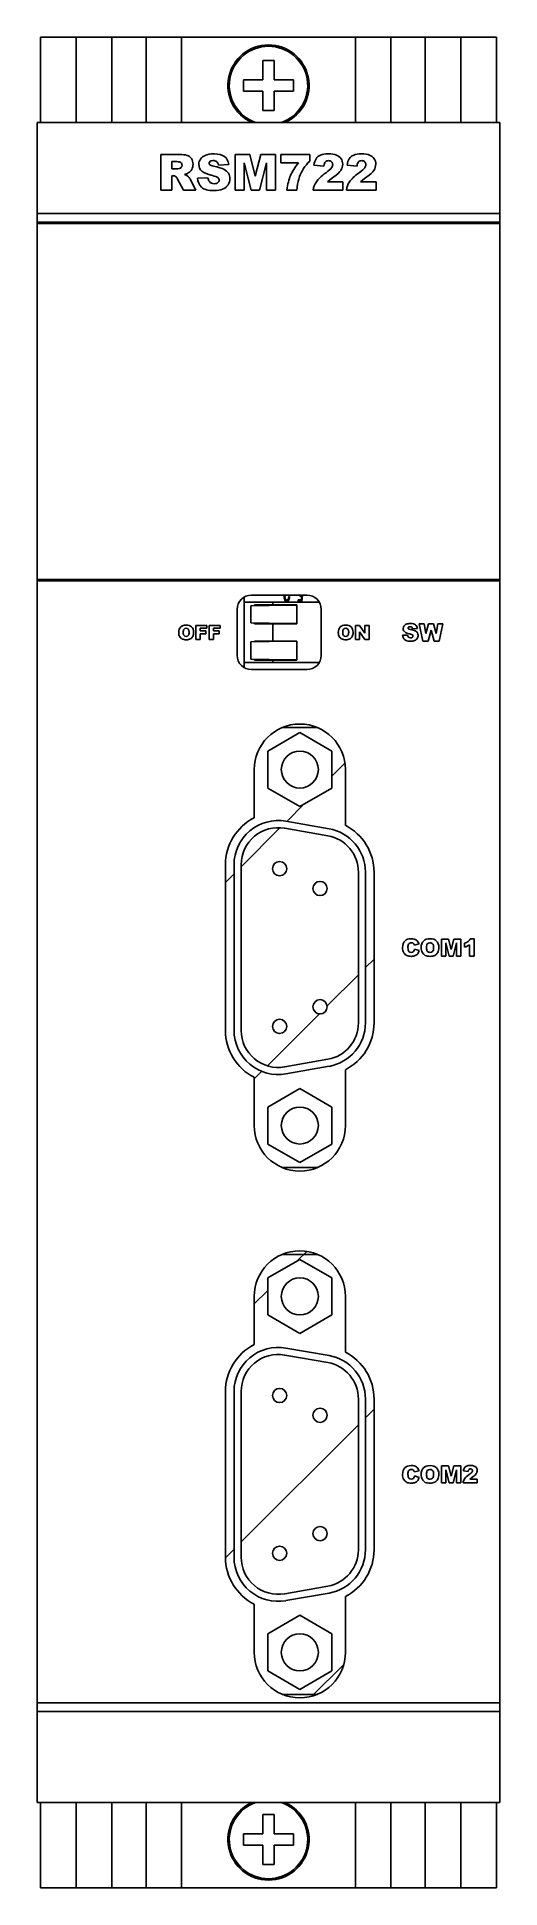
# Model space of a CAD drawing. Header units: inches. Extents: x 0 to 32, y 0 to 130.
import ezdxf

# ---------------------------------------------------------------- set-up
doc = ezdxf.new("R2010")
doc.units = ezdxf.units.IN
doc.header["$LTSCALE"] = 1.21
doc.header["$MEASUREMENT"] = 0
for name, color, linetype in [('09681637813_DXF_CONTINUOUS_LINE', 7, 'CONTINUOUS'), ('_O_X1_2__DXF_CONTINUOUS_LINE', 7, 'CONTINUOUS'), ('DPMJ701_4_00DXF_CONTINUOUS_LINE', 7, 'CONTINUOUS'), ('MPUJ710_4_01DXF_CONTINUOUS_LINE', 7, 'CONTINUOUS'), ('RSMJ702_4_00DXF_CONTINUOUS_LINE', 7, 'CONTINUOUS'), ('RSMJ722_4_00DXF_CONTINUOUS_LINE', 7, 'CONTINUOUS'), ('TE_1734099_5DXF_CONTINUOUS_LINE', 7, 'CONTINUOUS')]:
    doc.layers.add(name, color=color, linetype=linetype)

msp = doc.modelspace()

# ---------------------------------------------------------------- linework, layer by layer
at = {"layer": '09681637813_DXF_CONTINUOUS_LINE', "color": 7, "linetype": 'Continuous'}
for p, q in [((18.2, 81.15), (15.95, 79.85)), ((16.97, 81.5), (19.43, 81.5)), ((20.45, 79.85), (18.2, 81.15)), ((15.95, 79.85), (15.95, 77.25)), ((20.45, 79.85), (20.45, 77.25)), ((15.95, 77.25), (18.2, 75.95)), ((18.2, 75.95), (20.45, 77.25)), ((17.14, 74.43), (20.17, 73.9)), ((20.25, 74.39), (17.22, 74.92)), ((13.59, 71.87), (13.59, 60.23)), ((14.08, 71.87), (14.08, 60.23)), ((22.32, 60.76), (22.32, 71.34)), ((22.81, 71.34), (22.81, 60.76)), ((20.17, 58.2), (17.14, 57.67)), ((17.22, 57.18), (20.25, 57.71)), ((18.2, 56.15), (15.95, 54.85)), ((20.45, 54.85), (18.2, 56.15)), ((15.95, 54.85), (15.95, 52.25)), ((20.45, 52.25), (20.45, 54.85)), ((15.95, 52.25), (18.2, 50.95)), ((18.2, 50.95), (20.45, 52.25)), ((16.97, 50.6), (19.43, 50.6)), ((16.97, 44.5), (19.43, 44.5)), ((18.2, 44.15), (15.95, 42.85)), ((20.45, 42.85), (18.2, 44.15)), ((15.95, 42.85), (15.95, 40.25)), ((20.45, 42.85), (20.45, 40.25)), ((15.95, 40.25), (18.2, 38.95)), ((18.2, 38.95), (20.45, 40.25)), ((20.25, 37.39), (17.22, 37.92)), ((17.14, 37.43), (20.17, 36.9)), ((13.59, 34.87), (13.59, 23.23)), ((14.08, 34.87), (14.08, 23.23)), ((22.32, 23.76), (22.32, 34.34)), ((22.81, 34.34), (22.81, 23.76)), ((20.17, 21.2), (17.14, 20.67)), ((17.22, 20.18), (20.25, 20.71)), ((18.2, 19.15), (15.95, 17.85)), ((20.45, 17.85), (18.2, 19.15)), ((15.95, 17.85), (15.95, 15.25)), ((20.45, 15.25), (20.45, 17.85)), ((15.95, 15.25), (18.2, 13.95)), ((18.2, 13.95), (20.45, 15.25)), ((16.97, 13.6), (19.43, 13.6))]:
    msp.add_line(p, q, dxfattribs=at)
for centre, radius in [((18.2, 78.55), 1.3), ((16.78, 71.59), 0.5), ((19.62, 70.2), 0.5), ((19.62, 61.89), 0.5), ((16.78, 60.51), 0.5), ((18.2, 53.55), 1.3), ((18.2, 41.55), 1.3), ((16.78, 34.59), 0.5), ((19.62, 33.2), 0.5), ((19.62, 24.89), 0.5), ((16.78, 23.51), 0.5), ((18.2, 16.55), 1.3)]:
    msp.add_circle(centre, radius, dxfattribs=at)
for centre, radius, start, end in [((16.68, 71.87), 3.1, 80, 180), ((16.68, 71.87), 2.6, 80, 180), ((19.71, 71.34), 3.1, 0, 80), ((19.71, 71.34), 2.6, 0, 80), ((16.68, 60.23), 3.1, 180, 280), ((16.68, 60.23), 2.6, 180, 280), ((19.71, 60.76), 2.6, 280, 360), ((19.71, 60.76), 3.1, 280, 360), ((16.68, 34.87), 3.1, 80, 180), ((16.68, 34.87), 2.6, 80, 180), ((19.71, 34.34), 2.6, 0, 80), ((19.71, 34.34), 3.1, 0, 80), ((19.71, 23.76), 2.6, 280, 360), ((19.71, 23.76), 3.1, 280, 360), ((16.68, 23.23), 3.1, 180, 280), ((16.68, 23.23), 2.6, 180, 280)]:
    msp.add_arc(centre, radius, start, end, dxfattribs=at)
at = {"layer": '_O_X1_2__DXF_CONTINUOUS_LINE', "color": 7, "linetype": 'Continuous'}
for p, q in [((14.3, 90.67), (14.3, 85.7)), ((14.3, 90.3), (19.57, 90.3)), ((14.75, 90.05), (17.35, 90.1)), ((14.75, 90.05), (14.75, 88.85)), ((15.01, 90.11), (15.01, 90.06)), ((18, 90.11), (15.01, 90.11)), ((16.3, 90.3), (16.3, 90.11)), ((16.5, 90.11), (16.5, 90.09)), ((17.35, 90.1), (18, 90.1)), ((17.48, 90.7), (17.43, 90.7)), ((18, 90.11), (18, 88.78)), ((18.09, 90.48), (18.09, 90.37)), ((18.29, 90.48), (18.09, 90.48)), ((18.09, 90.37), (18.33, 90.37)), ((18.29, 90.48), (18.33, 90.76)), ((18.39, 90.8), (18.33, 90.37)), ((17.35, 88.8), (14.75, 88.85)), ((15.01, 88.84), (15.01, 88.78)), ((15.01, 88.78), (18, 88.78)), ((16.3, 88.78), (16.3, 87.57)), ((16.5, 88.81), (16.5, 88.78)), ((18, 88.8), (17.35, 88.8)), ((14.75, 87.51), (17.35, 87.56)), ((14.75, 87.51), (14.75, 86.31)), ((15.01, 87.52), (15.01, 87.57)), ((18, 87.57), (15.01, 87.57)), ((16.5, 87.57), (16.5, 87.55)), ((17.35, 87.56), (18, 87.56)), ((18, 87.57), (18, 86.24)), ((14.3, 86.07), (19.57, 86.07)), ((17.35, 86.26), (14.75, 86.31)), ((15.01, 86.24), (15.01, 86.3)), ((15.01, 86.24), (18, 86.24)), ((16.3, 86.24), (16.3, 86.07)), ((16.5, 86.27), (16.5, 86.24)), ((18, 86.26), (17.35, 86.26))]:
    msp.add_line(p, q, dxfattribs=at)
for points, knots in [([(17.1, 90.66), (17.1, 90.68), (17.1, 90.7), (17.11, 90.75), (17.11, 90.78), (17.12, 90.8), (17.12, 90.8)], [0, 0, 0, 0, 0.314467, 0.620161, 0.920064, 1, 1, 1, 1]), ([(17.28, 90.35), (17.28, 90.35), (17.26, 90.35), (17.24, 90.35), (17.23, 90.36), (17.21, 90.37), (17.19, 90.38), (17.18, 90.4), (17.16, 90.42), (17.15, 90.44), (17.14, 90.46), (17.13, 90.49), (17.12, 90.51), (17.11, 90.54), (17.11, 90.57), (17.1, 90.6), (17.1, 90.63), (17.1, 90.65), (17.1, 90.66)], [0, 0, 0, 0, 0.049886, 0.098796, 0.147247, 0.196896, 0.248805, 0.303848, 0.362914, 0.426993, 0.493737, 0.561156, 0.630275, 0.700367, 0.772087, 0.84574, 0.921645, 1, 1, 1, 1]), ([(17.18, 90.8), (17.17, 90.79), (17.17, 90.77), (17.16, 90.74), (17.15, 90.7), (17.15, 90.68), (17.15, 90.67)], [0, 0, 0, 0, 0.242974, 0.492251, 0.743081, 1, 1, 1, 1]), ([(17.15, 90.67), (17.15, 90.65), (17.16, 90.63), (17.16, 90.59), (17.17, 90.55), (17.19, 90.52), (17.2, 90.5), (17.21, 90.49), (17.22, 90.48), (17.23, 90.47), (17.25, 90.46), (17.26, 90.46), (17.27, 90.45), (17.28, 90.45), (17.29, 90.45)], [0, 0, 0, 0, 0.153966, 0.298551, 0.436862, 0.57196, 0.636345, 0.696488, 0.751928, 0.803908, 0.853872, 0.902548, 0.950655, 1, 1, 1, 1]), ([(17.48, 90.7), (17.48, 90.69), (17.48, 90.66), (17.48, 90.63), (17.47, 90.59), (17.46, 90.56), (17.46, 90.53), (17.45, 90.5), (17.43, 90.47), (17.42, 90.45), (17.41, 90.42), (17.39, 90.4), (17.38, 90.38), (17.36, 90.37), (17.34, 90.36), (17.32, 90.35), (17.3, 90.35), (17.29, 90.35), (17.28, 90.35)], [0, 0, 0, 0, 0.085428, 0.16723, 0.245223, 0.320557, 0.392442, 0.462201, 0.529453, 0.594654, 0.656672, 0.713836, 0.766754, 0.816489, 0.863616, 0.908954, 0.954318, 1, 1, 1, 1]), ([(17.29, 90.45), (17.29, 90.45), (17.3, 90.45), (17.31, 90.46), (17.33, 90.46), (17.34, 90.47), (17.35, 90.48), (17.36, 90.49), (17.37, 90.5), (17.38, 90.52), (17.39, 90.54), (17.4, 90.55), (17.41, 90.57), (17.41, 90.6), (17.42, 90.62), (17.42, 90.64), (17.42, 90.67), (17.43, 90.69), (17.43, 90.7)], [0, 0, 0, 0, 0.046155, 0.091161, 0.135946, 0.182132, 0.23022, 0.28074, 0.334923, 0.393417, 0.455811, 0.52103, 0.590117, 0.662781, 0.739982, 0.822089, 0.908424, 1, 1, 1, 1]), ([(18.26, 90.74), (18.25, 90.74), (18.24, 90.74), (18.22, 90.74), (18.2, 90.75), (18.18, 90.76), (18.16, 90.78), (18.15, 90.79), (18.14, 90.8), (18.14, 90.8)], [0, 0, 0, 0, 0.153518, 0.302839, 0.452335, 0.607459, 0.769182, 0.941135, 1, 1, 1, 1]), ([(18.33, 90.76), (18.32, 90.76), (18.31, 90.75), (18.29, 90.74), (18.27, 90.74), (18.26, 90.74), (18.26, 90.74)], [0, 0, 0, 0, 0.2813, 0.541268, 0.779773, 1, 1, 1, 1])]:
    msp.add_open_spline(points, degree=3, knots=knots, dxfattribs=at)
at = {"layer": 'DPMJ701_4_00DXF_CONTINUOUS_LINE', "color": 7, "linetype": 'Continuous'}
for p, q in [((0, 130), (0, 124)), ((32, 130), (0, 130)), ((2.5, 130), (2.5, 124)), ((5, 130), (5, 124)), ((7.4, 130), (7.4, 124)), ((9.9, 130), (9.9, 124)), ((22.1, 130), (22.1, 124)), ((24.6, 130), (24.6, 124)), ((27, 130), (27, 124)), ((29.5, 130), (29.5, 124)), ((32, 130), (32, 124)), ((0, 6), (0, 0)), ((2.5, 6), (2.5, 0)), ((5, 6), (5, 0)), ((7.4, 6), (7.4, 0)), ((9.9, 6), (9.9, 0)), ((22.1, 6), (22.1, 0)), ((24.6, 6), (24.6, 0)), ((27, 6), (27, 0)), ((29.5, 6), (29.5, 0)), ((32, 6), (32, 0)), ((32, 0), (0, 0))]:
    msp.add_line(p, q, dxfattribs=at)
for centre, start, end in [((16, 126.6), 294.1365, 245.8635), ((16, 3.4), 114.1365, 65.8635)]:
    msp.add_arc(centre, 2.85, start, end, dxfattribs=at)
at = {"layer": 'MPUJ710_4_01DXF_CONTINUOUS_LINE', "color": 7, "linetype": 'Continuous'}
for p, q in [((15.6, 127), (15.6, 128.35)), ((15.6, 128.35), (16.4, 128.35)), ((16.4, 128.35), (16.4, 127)), ((14.25, 127), (14.25, 126.2)), ((14.25, 127), (15.6, 127)), ((14.25, 126.2), (15.6, 126.2)), ((15.6, 124.85), (15.6, 126.2)), ((16.4, 127), (17.75, 127)), ((16.4, 124.85), (16.4, 126.2)), ((17.75, 126.2), (16.4, 126.2)), ((17.75, 126.2), (17.75, 127)), ((16.4, 124.85), (15.6, 124.85)), ((15.6, 5.15), (16.4, 5.15)), ((15.6, 3.8), (15.6, 5.15)), ((16.4, 5.15), (16.4, 3.8)), ((14.25, 3.8), (15.6, 3.8)), ((14.25, 3.8), (14.25, 3)), ((14.25, 3), (15.6, 3)), ((15.6, 1.65), (15.6, 3)), ((16.4, 3.8), (17.75, 3.8)), ((17.75, 3), (16.4, 3)), ((16.4, 1.65), (16.4, 3)), ((17.75, 3), (17.75, 3.8)), ((16.4, 1.65), (15.6, 1.65))]:
    msp.add_line(p, q, dxfattribs=at)
for centre, start, end in [((16, 126.6), 288.9617, 251.0383), ((16, 3.4), 108.9617, 71.0383)]:
    msp.add_arc(centre, 2.75, start, end, dxfattribs=at)
at = {"layer": 'RSMJ702_4_00DXF_CONTINUOUS_LINE', "color": 7, "linetype": 'Continuous'}
for p, q in [((-0.25, 116.9), (-0.25, 91.9)), ((32.25, 116.9), (-0.25, 116.9)), ((32.25, 91.9), (32.25, 116.9)), ((-0.25, 91.9), (32.25, 91.9))]:
    msp.add_line(p, q, dxfattribs=at)
at = {"layer": 'RSMJ722_4_00DXF_CONTINUOUS_LINE', "color": 7, "linetype": 'Continuous'}
for p, q in [((-0.25, 116.9), (-0.25, 124)), ((32.25, 124), (-0.25, 124)), ((32.25, 116.9), (32.25, 124)), ((32.25, 117.6), (-0.25, 117.6)), ((-0.25, 117), (32.25, 117)), ((-0.25, 6), (-0.25, 91.9)), ((-0.25, 91.8), (32.25, 91.8)), ((32.25, 6), (32.25, 91.9)), ((13.8, 89.8), (13.8, 86.57)), ((18.7, 90.8), (14.8, 90.8)), ((19.7, 86.57), (19.7, 89.8)), ((14.8, 85.57), (18.7, 85.57)), ((15, 78.55), (15, 75.16)), ((21.4, 74.63), (21.4, 78.55)), ((12.98, 71.87), (12.98, 60.23)), ((23.41, 60.76), (23.41, 71.34)), ((21.4, 53.55), (21.4, 57.47)), ((15, 56.94), (15, 53.55)), ((15, 41.55), (15, 38.16)), ((21.4, 37.63), (21.4, 41.55)), ((12.98, 34.87), (12.98, 23.23)), ((23.41, 23.76), (23.41, 34.34)), ((15, 19.94), (15, 16.55)), ((21.4, 16.55), (21.4, 20.47)), ((32.25, 13), (-0.25, 13)), ((32.25, 12.4), (-0.25, 12.4)), ((32.25, 6), (-0.25, 6))]:
    msp.add_line(p, q, dxfattribs=at)
at = {"layer": 'RSMJ722_4_00DXF_CONTINUOUS_LINE', "color": 4, "linetype": 'Continuous'}
for p, q in [((8.45, 121.75), (8.45, 119.25)), ((9.74, 121.75), (8.45, 121.75)), ((9.22, 120.74), (9.22, 121.25)), ((9.22, 121.25), (9.56, 121.25)), ((12.48, 121), (13.21, 121.05)), ((13.67, 121.75), (13.67, 119.25)), ((14.68, 121.75), (13.67, 121.75)), ((14.3, 119.25), (14.3, 121.16)), ((14.3, 121.16), (14.79, 119.25)), ((15.07, 120.23), (14.68, 121.75)), ((15.46, 121.75), (15.07, 120.23)), ((15.36, 119.25), (15.85, 121.16)), ((16.48, 121.75), (15.46, 121.75)), ((15.85, 121.16), (15.85, 119.25)), ((16.48, 119.25), (16.48, 121.75)), ((16.87, 121.75), (16.87, 121.16)), ((18.9, 121.75), (16.87, 121.75)), ((16.87, 121.16), (18.11, 121.16)), ((18.9, 121.28), (18.9, 121.75)), ((19.19, 120.99), (19.89, 120.94)), ((21.52, 120.99), (22.22, 120.94)), ((9.55, 120.74), (9.22, 120.74)), ((9.22, 119.25), (9.22, 120.26)), ((9.22, 120.26), (9.29, 120.26)), ((9.62, 120.01), (10.03, 119.25)), ((10.91, 119.25), (10.53, 119.97)), ((11.75, 120.12), (11.02, 120.08)), ((20.14, 119.82), (20.3, 119.97)), ((21.22, 119.82), (20.14, 119.82)), ((20.3, 119.97), (20.58, 120.17)), ((21.22, 119.25), (21.22, 119.82)), ((22.47, 119.82), (22.63, 119.97)), ((23.55, 119.82), (22.47, 119.82)), ((22.63, 119.97), (22.91, 120.17)), ((23.55, 119.25), (23.55, 119.82)), ((8.45, 119.25), (9.22, 119.25)), ((10.03, 119.25), (10.91, 119.25)), ((13.67, 119.25), (14.3, 119.25)), ((14.79, 119.25), (15.36, 119.25)), ((15.85, 119.25), (16.48, 119.25)), ((17.29, 119.25), (17.99, 119.25)), ((19.14, 119.25), (21.22, 119.25)), ((21.47, 119.25), (23.55, 119.25)), ((10.9, 88.68), (10.9, 87.68)), ((11.67, 88.68), (10.9, 88.68)), ((11.21, 88.3), (11.21, 88.47)), ((11.21, 88.47), (11.67, 88.47)), ((11.67, 88.47), (11.67, 88.68)), ((11.84, 88.68), (11.84, 87.68)), ((12.6, 88.68), (11.84, 88.68)), ((12.15, 88.3), (12.15, 88.47)), ((12.15, 88.47), (12.6, 88.47)), ((12.6, 88.47), (12.6, 88.68)), ((22.1, 88.68), (22.1, 87.68)), ((22.39, 88.68), (22.1, 88.68)), ((22.77, 88.13), (22.39, 88.68)), ((22.77, 88.68), (22.77, 88.13)), ((23.06, 88.68), (22.77, 88.68)), ((23.06, 87.68), (23.06, 88.68)), ((26.11, 88.43), (26.46, 88.45)), ((26.57, 88.78), (26.83, 87.58)), ((26.92, 88.78), (26.57, 88.78)), ((27.05, 88.11), (26.92, 88.78)), ((27.23, 88.78), (27.05, 88.11)), ((27.58, 88.78), (27.23, 88.78)), ((27.77, 88.11), (27.58, 88.78)), ((27.89, 88.78), (27.77, 88.11)), ((28.25, 88.78), (27.89, 88.78)), ((27.98, 87.58), (28.25, 88.78)), ((10.9, 87.68), (11.21, 87.68)), ((11.6, 88.3), (11.21, 88.3)), ((11.21, 87.68), (11.21, 88.09)), ((11.21, 88.09), (11.6, 88.09)), ((11.6, 88.09), (11.6, 88.3)), ((11.84, 87.68), (12.15, 87.68)), ((12.53, 88.3), (12.15, 88.3)), ((12.15, 87.68), (12.15, 88.09)), ((12.15, 88.09), (12.53, 88.09)), ((12.53, 88.09), (12.53, 88.3)), ((22.1, 87.68), (22.4, 87.68)), ((22.4, 87.68), (22.4, 88.23)), ((22.4, 88.23), (22.77, 87.68)), ((22.77, 87.68), (23.06, 87.68)), ((25.77, 88), (25.41, 87.98)), ((26.83, 87.58), (27.2, 87.58)), ((27.2, 87.58), (27.41, 88.34)), ((27.41, 88.34), (27.62, 87.58)), ((27.62, 87.58), (27.98, 87.58)), ((28.15, 66.65), (28.15, 65.45)), ((28.64, 66.65), (28.15, 66.65)), ((28.46, 65.45), (28.46, 66.37)), ((28.46, 66.37), (28.69, 65.45)), ((28.83, 65.92), (28.64, 66.65)), ((29.02, 66.65), (28.83, 65.92)), ((28.97, 65.45), (29.2, 66.37)), ((29.5, 66.65), (29.02, 66.65)), ((29.2, 66.37), (29.2, 65.45)), ((29.5, 65.45), (29.5, 66.65)), ((29.75, 66.35), (29.75, 66.08)), ((30.44, 66.67), (30.17, 66.67)), ((30.44, 65.45), (30.44, 66.67)), ((26.24, 66.22), (26.57, 66.3)), ((26.58, 65.84), (26.26, 65.94)), ((28.15, 65.45), (28.46, 65.45)), ((28.69, 65.45), (28.97, 65.45)), ((29.2, 65.45), (29.5, 65.45)), ((30.11, 66.25), (30.11, 65.45)), ((30.11, 65.45), (30.44, 65.45)), ((26.24, 29.22), (26.57, 29.3)), ((26.58, 28.84), (26.26, 28.94)), ((28.15, 29.65), (28.15, 28.45)), ((28.64, 29.65), (28.15, 29.65)), ((28.46, 28.45), (28.46, 29.37)), ((28.46, 29.37), (28.69, 28.45)), ((28.83, 28.92), (28.64, 29.65)), ((29.02, 29.65), (28.83, 28.92)), ((28.97, 28.45), (29.2, 29.37)), ((29.5, 29.65), (29.02, 29.65)), ((29.2, 29.37), (29.2, 28.45)), ((29.5, 28.45), (29.5, 29.65)), ((29.69, 29.29), (30.02, 29.26)), ((30.14, 28.72), (30.22, 28.79)), ((30.66, 28.72), (30.14, 28.72)), ((30.22, 28.79), (30.36, 28.89)), ((30.66, 28.45), (30.66, 28.72)), ((28.15, 28.45), (28.46, 28.45)), ((28.69, 28.45), (28.97, 28.45)), ((29.2, 28.45), (29.5, 28.45)), ((29.66, 28.45), (30.66, 28.45))]:
    msp.add_line(p, q, dxfattribs=at)
at = {"layer": 'RSMJ722_4_00DXF_CONTINUOUS_LINE', "color": 2, "linetype": 'Continuous'}
for p, q in [((15.46, 116.9), (15.56, 117)), ((31.26, 116.9), (31.36, 117)), ((6.16, 91.8), (6.26, 91.9)), ((21.97, 91.8), (22.07, 91.9)), ((20.45, 78.08), (21.36, 79)), ((17.28, 74.91), (18.48, 76.11)), ((14.08, 71.72), (16.83, 74.47)), ((12.98, 70.62), (13.59, 71.22)), ((22.81, 64.64), (23.41, 65.24)), ((20.12, 61.95), (22.32, 64.14)), ((15.92, 57.75), (19.57, 61.4)), ((15, 56.83), (15.53, 57.36)), ((18.02, 44.04), (18.69, 44.71)), ((15, 41.02), (15.95, 41.97)), ((14.08, 24.3), (22.32, 32.53)), ((22.81, 33.03), (23.41, 33.63)), ((13, 23.22), (13.59, 23.8)), ((19.05, 13.47), (21.28, 15.7))]:
    msp.add_line(p, q, dxfattribs=at)
at = {"layer": 'RSMJ722_4_00DXF_CONTINUOUS_LINE', "color": 7, "linetype": 'Continuous'}
for centre, radius, start, end in [((1.55, 116), 1, 90, 115.6867), ((30.45, 116), 1, 64.3133, 90), ((1.55, 92.8), 1, 244.3133, 270), ((30.45, 92.8), 1, 270, 295.6867), ((14.8, 89.8), 1, 90, 180), ((18.7, 89.8), 1, 0, 90), ((14.8, 86.57), 1, 180, 270), ((18.7, 86.57), 1, 270, 0), ((18.2, 78.55), 3.2, 0, 180), ((16.68, 71.87), 3.7, 117.091, 180), ((19.71, 71.34), 3.7, 0, 62.909), ((16.68, 60.23), 3.7, 180, 242.909), ((19.71, 60.76), 3.7, 297.091, 0), ((18.2, 53.55), 3.2, 180, 0), ((18.2, 41.55), 3.2, 0, 180), ((16.68, 34.87), 3.7, 117.091, 180), ((19.71, 34.34), 3.7, 0, 62.909), ((19.71, 23.76), 3.7, 297.091, 0), ((16.68, 23.23), 3.7, 180, 242.909), ((18.2, 16.55), 3.2, 180, 0)]:
    msp.add_arc(centre, radius, start, end, dxfattribs=at)
at = {"layer": 'RSMJ722_4_00DXF_CONTINUOUS_LINE', "color": 4, "linetype": 'Continuous'}
for points in [[(9.56, 121.25), (9.7, 121.25), (9.8, 121.22), (9.85, 121.18)], [(10.28, 121.69), (10.16, 121.73), (9.97, 121.75), (9.74, 121.75)], [(9.85, 121.18), (9.9, 121.14), (9.93, 121.07), (9.93, 120.99)], [(9.93, 120.99), (9.93, 120.94), (9.91, 120.89), (9.88, 120.85)], [(10.59, 121.46), (10.51, 121.57), (10.41, 121.65), (10.28, 121.69)], [(10.7, 121.06), (10.7, 121.21), (10.66, 121.35), (10.59, 121.46)], [(10.61, 120.7), (10.67, 120.8), (10.7, 120.92), (10.7, 121.06)], [(11.22, 121.42), (11.15, 121.31), (11.11, 121.19), (11.11, 121.06)], [(11.11, 121.06), (11.11, 120.86), (11.19, 120.7), (11.33, 120.58)], [(11.56, 121.69), (11.41, 121.63), (11.3, 121.54), (11.22, 121.42)], [(12.18, 121.79), (11.91, 121.79), (11.71, 121.76), (11.56, 121.69)], [(11.83, 121.13), (11.83, 121.19), (11.85, 121.23), (11.9, 121.27)], [(11.88, 121.02), (11.85, 121.05), (11.83, 121.09), (11.83, 121.13)], [(12.14, 120.93), (12.01, 120.96), (11.92, 120.99), (11.88, 121.02)], [(11.9, 121.27), (11.94, 121.31), (12.01, 121.33), (12.1, 121.33)], [(12.1, 121.33), (12.21, 121.33), (12.29, 121.3), (12.35, 121.25)], [(12.87, 120.71), (12.72, 120.78), (12.48, 120.86), (12.14, 120.93)], [(12.91, 121.61), (12.74, 121.73), (12.49, 121.79), (12.18, 121.79)], [(12.35, 121.25), (12.42, 121.2), (12.46, 121.12), (12.48, 121)], [(13.21, 121.05), (13.17, 121.31), (13.07, 121.49), (12.91, 121.61)], [(18.11, 121.16), (17.85, 120.85), (17.67, 120.55), (17.55, 120.28)], [(18.46, 120.76), (18.58, 120.95), (18.72, 121.12), (18.9, 121.28)], [(19.34, 121.45), (19.27, 121.34), (19.22, 121.19), (19.19, 120.99)], [(19.65, 121.7), (19.51, 121.65), (19.41, 121.56), (19.34, 121.45)], [(20.2, 121.79), (19.96, 121.79), (19.78, 121.76), (19.65, 121.7)], [(19.89, 120.94), (19.9, 121.08), (19.94, 121.18), (20, 121.23)], [(20, 121.23), (20.05, 121.29), (20.13, 121.32), (20.22, 121.32)], [(20.77, 121.71), (20.63, 121.76), (20.44, 121.79), (20.2, 121.79)], [(20.22, 121.32), (20.3, 121.32), (20.37, 121.29), (20.43, 121.23)], [(20.43, 121.23), (20.48, 121.18), (20.51, 121.12), (20.51, 121.04)], [(20.51, 121.04), (20.51, 120.97), (20.48, 120.9), (20.43, 120.82)], [(21.09, 121.45), (21.01, 121.57), (20.9, 121.65), (20.77, 121.71)], [(21.07, 120.63), (21.16, 120.77), (21.21, 120.91), (21.21, 121.06)], [(21.21, 121.06), (21.21, 121.21), (21.17, 121.34), (21.09, 121.45)], [(21.67, 121.45), (21.6, 121.34), (21.55, 121.19), (21.52, 120.99)], [(21.98, 121.7), (21.84, 121.65), (21.74, 121.56), (21.67, 121.45)], [(22.53, 121.79), (22.29, 121.79), (22.11, 121.76), (21.98, 121.7)], [(22.22, 120.94), (22.23, 121.08), (22.27, 121.18), (22.33, 121.23)], [(22.33, 121.23), (22.38, 121.29), (22.46, 121.32), (22.55, 121.32)], [(23.1, 121.71), (22.96, 121.76), (22.77, 121.79), (22.53, 121.79)], [(22.55, 121.32), (22.63, 121.32), (22.7, 121.29), (22.76, 121.23)], [(22.76, 121.23), (22.81, 121.18), (22.84, 121.12), (22.84, 121.04)], [(22.84, 121.04), (22.84, 120.97), (22.81, 120.9), (22.76, 120.82)], [(23.42, 121.45), (23.34, 121.57), (23.23, 121.65), (23.1, 121.71)], [(23.4, 120.63), (23.49, 120.77), (23.53, 120.91), (23.53, 121.06)], [(23.53, 121.06), (23.53, 121.21), (23.5, 121.34), (23.42, 121.45)], [(9.29, 120.26), (9.36, 120.26), (9.43, 120.24), (9.48, 120.21)], [(9.48, 120.21), (9.52, 120.18), (9.57, 120.11), (9.62, 120.01)], [(9.75, 120.77), (9.65, 120.75), (9.58, 120.74), (9.55, 120.74)], [(9.88, 120.85), (9.85, 120.81), (9.81, 120.78), (9.75, 120.77)], [(10.1, 120.35), (10.21, 120.38), (10.31, 120.41), (10.37, 120.45)], [(10.3, 120.26), (10.26, 120.29), (10.19, 120.32), (10.1, 120.35)], [(10.42, 120.13), (10.37, 120.2), (10.33, 120.24), (10.3, 120.26)], [(10.37, 120.45), (10.47, 120.51), (10.56, 120.6), (10.61, 120.7)], [(10.53, 119.97), (10.51, 120.01), (10.48, 120.06), (10.42, 120.13)], [(11.02, 120.08), (11.04, 119.82), (11.13, 119.62), (11.3, 119.45)], [(11.33, 120.58), (11.47, 120.45), (11.72, 120.35), (12.06, 120.27)], [(11.85, 119.85), (11.8, 119.91), (11.77, 120), (11.75, 120.12)], [(12.19, 119.7), (12.04, 119.7), (11.93, 119.75), (11.85, 119.85)], [(12.06, 120.27), (12.26, 120.23), (12.39, 120.18), (12.45, 120.13)], [(12.45, 119.78), (12.39, 119.72), (12.3, 119.7), (12.19, 119.7)], [(12.45, 120.13), (12.51, 120.08), (12.54, 120.02), (12.54, 119.96)], [(12.54, 119.96), (12.54, 119.89), (12.51, 119.83), (12.45, 119.78)], [(12.78, 119.31), (12.94, 119.38), (13.07, 119.48), (13.16, 119.62)], [(13.19, 120.43), (13.12, 120.54), (13.01, 120.63), (12.87, 120.71)], [(13.16, 119.62), (13.24, 119.75), (13.29, 119.9), (13.29, 120.06)], [(13.29, 120.06), (13.29, 120.2), (13.25, 120.32), (13.19, 120.43)], [(17.55, 120.28), (17.43, 120), (17.35, 119.66), (17.29, 119.25)], [(17.99, 119.25), (18.01, 119.54), (18.05, 119.8), (18.12, 120.01)], [(18.12, 120.01), (18.2, 120.29), (18.31, 120.54), (18.46, 120.76)], [(19.36, 119.83), (19.23, 119.65), (19.16, 119.45), (19.14, 119.25)], [(20.04, 120.47), (19.7, 120.23), (19.48, 120.01), (19.36, 119.83)], [(20.43, 120.82), (20.37, 120.74), (20.24, 120.62), (20.04, 120.47)], [(20.58, 120.17), (20.82, 120.34), (20.98, 120.49), (21.07, 120.63)], [(21.68, 119.83), (21.56, 119.65), (21.49, 119.45), (21.47, 119.25)], [(22.37, 120.47), (22.03, 120.23), (21.81, 120.01), (21.68, 119.83)], [(22.76, 120.82), (22.7, 120.74), (22.57, 120.62), (22.37, 120.47)], [(22.91, 120.17), (23.15, 120.34), (23.31, 120.49), (23.4, 120.63)], [(11.3, 119.45), (11.46, 119.29), (11.75, 119.21), (12.18, 119.21)], [(12.18, 119.21), (12.42, 119.21), (12.62, 119.24), (12.78, 119.31)], [(9.84, 88.57), (9.75, 88.47), (9.7, 88.35), (9.7, 88.18)], [(10.22, 88.7), (10.05, 88.7), (9.93, 88.66), (9.84, 88.57)], [(10.01, 88.18), (10.01, 88.28), (10.03, 88.36), (10.07, 88.4)], [(10.07, 88.4), (10.1, 88.45), (10.15, 88.47), (10.22, 88.47)], [(10.6, 88.57), (10.51, 88.66), (10.38, 88.7), (10.22, 88.7)], [(10.22, 88.47), (10.28, 88.47), (10.33, 88.45), (10.37, 88.4)], [(10.37, 88.4), (10.41, 88.36), (10.43, 88.29), (10.43, 88.2)], [(10.74, 88.19), (10.74, 88.35), (10.69, 88.48), (10.6, 88.57)], [(21.04, 88.57), (20.95, 88.47), (20.9, 88.35), (20.9, 88.18)], [(21.42, 88.7), (21.25, 88.7), (21.13, 88.66), (21.04, 88.57)], [(21.21, 88.18), (21.21, 88.28), (21.23, 88.36), (21.27, 88.4)], [(21.27, 88.4), (21.3, 88.45), (21.35, 88.47), (21.42, 88.47)], [(21.8, 88.57), (21.71, 88.66), (21.58, 88.7), (21.42, 88.7)], [(21.42, 88.47), (21.48, 88.47), (21.53, 88.45), (21.57, 88.4)], [(21.57, 88.4), (21.61, 88.36), (21.63, 88.29), (21.63, 88.2)], [(21.94, 88.19), (21.94, 88.35), (21.89, 88.48), (21.8, 88.57)], [(25.51, 88.63), (25.48, 88.57), (25.46, 88.52), (25.46, 88.45)], [(25.46, 88.45), (25.46, 88.36), (25.49, 88.28), (25.56, 88.22)], [(25.67, 88.76), (25.6, 88.73), (25.55, 88.68), (25.51, 88.63)], [(25.97, 88.81), (25.84, 88.81), (25.75, 88.79), (25.67, 88.76)], [(25.8, 88.49), (25.8, 88.51), (25.81, 88.54), (25.84, 88.55)], [(25.83, 88.44), (25.81, 88.45), (25.8, 88.47), (25.8, 88.49)], [(25.95, 88.39), (25.89, 88.41), (25.85, 88.42), (25.83, 88.44)], [(25.84, 88.55), (25.86, 88.57), (25.89, 88.58), (25.93, 88.58)], [(25.93, 88.58), (25.99, 88.58), (26.03, 88.57), (26.06, 88.55)], [(26.32, 88.72), (26.24, 88.78), (26.12, 88.81), (25.97, 88.81)], [(26.06, 88.55), (26.09, 88.52), (26.11, 88.48), (26.11, 88.43)], [(26.46, 88.45), (26.45, 88.57), (26.4, 88.66), (26.32, 88.72)], [(9.7, 88.18), (9.7, 88.07), (9.72, 87.97), (9.77, 87.89)], [(9.77, 87.89), (9.81, 87.81), (9.87, 87.76), (9.95, 87.72)], [(9.95, 87.72), (10.02, 87.69), (10.12, 87.67), (10.23, 87.67)], [(10.07, 87.97), (10.03, 88.01), (10.01, 88.08), (10.01, 88.18)], [(10.22, 87.9), (10.15, 87.9), (10.1, 87.92), (10.07, 87.97)], [(10.37, 87.96), (10.34, 87.92), (10.28, 87.9), (10.22, 87.9)], [(10.23, 87.67), (10.34, 87.67), (10.43, 87.69), (10.51, 87.73)], [(10.43, 88.2), (10.43, 88.08), (10.41, 88.01), (10.37, 87.96)], [(10.51, 87.73), (10.58, 87.77), (10.64, 87.83), (10.68, 87.9)], [(10.68, 87.9), (10.72, 87.98), (10.74, 88.08), (10.74, 88.19)], [(20.9, 88.18), (20.9, 88.07), (20.92, 87.97), (20.97, 87.89)], [(20.97, 87.89), (21.01, 87.81), (21.07, 87.76), (21.15, 87.72)], [(21.15, 87.72), (21.22, 87.69), (21.32, 87.67), (21.43, 87.67)], [(21.26, 87.97), (21.23, 88.01), (21.21, 88.08), (21.21, 88.18)], [(21.42, 87.9), (21.35, 87.9), (21.3, 87.92), (21.26, 87.97)], [(21.57, 87.96), (21.54, 87.92), (21.48, 87.9), (21.42, 87.9)], [(21.43, 87.67), (21.54, 87.67), (21.63, 87.69), (21.71, 87.73)], [(21.63, 88.2), (21.63, 88.08), (21.61, 88.01), (21.57, 87.96)], [(21.71, 87.73), (21.78, 87.77), (21.84, 87.83), (21.88, 87.9)], [(21.88, 87.9), (21.92, 87.98), (21.94, 88.08), (21.94, 88.19)], [(25.41, 87.98), (25.42, 87.86), (25.47, 87.76), (25.55, 87.68)], [(25.55, 87.68), (25.63, 87.6), (25.77, 87.56), (25.97, 87.56)], [(25.56, 88.22), (25.63, 88.16), (25.75, 88.11), (25.91, 88.08)], [(25.81, 87.87), (25.79, 87.9), (25.78, 87.95), (25.77, 88)], [(25.98, 87.8), (25.91, 87.8), (25.85, 87.82), (25.81, 87.87)], [(25.91, 88.08), (26.01, 88.05), (26.07, 88.03), (26.1, 88.01)], [(26.3, 88.29), (26.23, 88.32), (26.12, 88.36), (25.95, 88.39)], [(25.97, 87.56), (26.09, 87.56), (26.18, 87.58), (26.26, 87.61)], [(26.1, 87.84), (26.07, 87.81), (26.03, 87.8), (25.98, 87.8)], [(26.1, 88.01), (26.13, 87.98), (26.14, 87.95), (26.14, 87.92)], [(26.14, 87.92), (26.14, 87.89), (26.13, 87.86), (26.1, 87.84)], [(26.26, 87.61), (26.34, 87.65), (26.4, 87.7), (26.44, 87.76)], [(26.46, 88.15), (26.42, 88.21), (26.37, 88.25), (26.3, 88.29)], [(26.44, 87.76), (26.48, 87.83), (26.5, 87.9), (26.5, 87.98)], [(26.5, 87.98), (26.5, 88.04), (26.49, 88.1), (26.46, 88.15)], [(25.57, 66.51), (25.47, 66.4), (25.41, 66.25), (25.41, 66.05)], [(26.02, 66.67), (25.83, 66.67), (25.68, 66.62), (25.57, 66.51)], [(25.84, 66.29), (25.88, 66.36), (25.95, 66.39), (26.03, 66.39)], [(26.38, 66.58), (26.29, 66.64), (26.17, 66.67), (26.02, 66.67)], [(26.03, 66.39), (26.07, 66.39), (26.1, 66.38), (26.13, 66.37)], [(26.13, 66.37), (26.16, 66.35), (26.19, 66.33), (26.21, 66.3)], [(26.21, 66.3), (26.22, 66.29), (26.23, 66.26), (26.24, 66.22)], [(26.57, 66.3), (26.53, 66.42), (26.46, 66.52), (26.38, 66.58)], [(26.88, 66.51), (26.77, 66.4), (26.72, 66.24), (26.72, 66.05)], [(27.34, 66.67), (27.14, 66.67), (26.99, 66.62), (26.88, 66.51)], [(27.09, 66.05), (27.09, 66.17), (27.11, 66.26), (27.15, 66.31)], [(27.15, 66.31), (27.2, 66.36), (27.26, 66.39), (27.33, 66.39)], [(27.33, 66.39), (27.41, 66.39), (27.47, 66.36), (27.52, 66.31)], [(27.8, 66.51), (27.69, 66.62), (27.54, 66.67), (27.34, 66.67)], [(27.52, 66.31), (27.57, 66.26), (27.59, 66.18), (27.59, 66.06)], [(27.96, 66.06), (27.96, 66.25), (27.91, 66.4), (27.8, 66.51)], [(30.02, 66.48), (29.96, 66.43), (29.87, 66.38), (29.75, 66.35)], [(30.17, 66.67), (30.13, 66.6), (30.08, 66.53), (30.02, 66.48)], [(25.41, 66.05), (25.41, 65.9), (25.44, 65.78), (25.5, 65.69)], [(25.5, 65.69), (25.56, 65.59), (25.64, 65.52), (25.72, 65.49)], [(25.72, 65.49), (25.8, 65.45), (25.91, 65.43), (26.04, 65.43)], [(25.79, 66.05), (25.79, 66.16), (25.8, 66.24), (25.84, 66.29)], [(25.85, 65.78), (25.81, 65.83), (25.79, 65.92), (25.79, 66.05)], [(26.02, 65.71), (25.94, 65.71), (25.89, 65.73), (25.85, 65.78)], [(26.18, 65.77), (26.14, 65.73), (26.09, 65.71), (26.02, 65.71)], [(26.04, 65.43), (26.15, 65.43), (26.23, 65.45), (26.3, 65.48)], [(26.26, 65.94), (26.24, 65.87), (26.21, 65.81), (26.18, 65.77)], [(26.3, 65.48), (26.37, 65.51), (26.43, 65.55), (26.48, 65.61)], [(26.48, 65.61), (26.53, 65.68), (26.56, 65.75), (26.58, 65.84)], [(26.72, 66.05), (26.72, 65.91), (26.74, 65.79), (26.8, 65.7)], [(26.8, 65.7), (26.85, 65.61), (26.93, 65.54), (27.01, 65.49)], [(27.01, 65.49), (27.1, 65.45), (27.21, 65.43), (27.35, 65.43)], [(27.15, 65.79), (27.11, 65.84), (27.09, 65.93), (27.09, 66.05)], [(27.34, 65.71), (27.26, 65.71), (27.2, 65.73), (27.15, 65.79)], [(27.52, 65.78), (27.48, 65.73), (27.42, 65.71), (27.34, 65.71)], [(27.35, 65.43), (27.48, 65.43), (27.59, 65.45), (27.68, 65.5)], [(27.59, 66.06), (27.59, 65.93), (27.57, 65.84), (27.52, 65.78)], [(27.68, 65.5), (27.77, 65.55), (27.84, 65.62), (27.89, 65.71)], [(27.89, 65.71), (27.94, 65.8), (27.96, 65.92), (27.96, 66.06)], [(29.75, 66.08), (29.83, 66.1), (29.9, 66.12), (29.95, 66.15)], [(29.95, 66.15), (30, 66.17), (30.05, 66.21), (30.11, 66.25)], [(25.57, 29.51), (25.47, 29.4), (25.41, 29.25), (25.41, 29.05)], [(25.41, 29.05), (25.41, 28.9), (25.44, 28.78), (25.5, 28.69)], [(25.5, 28.69), (25.56, 28.59), (25.64, 28.52), (25.72, 28.49)], [(26.02, 29.67), (25.83, 29.67), (25.68, 29.62), (25.57, 29.51)], [(25.79, 29.05), (25.79, 29.16), (25.8, 29.24), (25.84, 29.29)], [(25.85, 28.78), (25.81, 28.83), (25.79, 28.92), (25.79, 29.05)], [(25.84, 29.29), (25.88, 29.36), (25.95, 29.39), (26.03, 29.39)], [(26.02, 28.71), (25.94, 28.71), (25.89, 28.73), (25.85, 28.78)], [(26.38, 29.58), (26.29, 29.64), (26.17, 29.67), (26.02, 29.67)], [(26.18, 28.77), (26.14, 28.73), (26.09, 28.71), (26.02, 28.71)], [(26.03, 29.39), (26.07, 29.39), (26.1, 29.38), (26.13, 29.37)], [(26.13, 29.37), (26.16, 29.35), (26.19, 29.33), (26.21, 29.3)], [(26.26, 28.94), (26.24, 28.87), (26.21, 28.81), (26.18, 28.77)], [(26.21, 29.3), (26.22, 29.29), (26.23, 29.26), (26.24, 29.22)], [(26.3, 28.48), (26.37, 28.51), (26.43, 28.55), (26.48, 28.61)], [(26.57, 29.3), (26.53, 29.42), (26.46, 29.52), (26.38, 29.58)], [(26.48, 28.61), (26.53, 28.68), (26.56, 28.75), (26.58, 28.84)], [(26.88, 29.51), (26.77, 29.4), (26.72, 29.24), (26.72, 29.05)], [(26.72, 29.05), (26.72, 28.91), (26.74, 28.79), (26.8, 28.7)], [(26.8, 28.7), (26.85, 28.61), (26.93, 28.54), (27.01, 28.49)], [(27.34, 29.67), (27.14, 29.67), (26.99, 29.62), (26.88, 29.51)], [(27.09, 29.05), (27.09, 29.17), (27.11, 29.26), (27.15, 29.31)], [(27.15, 28.79), (27.11, 28.84), (27.09, 28.93), (27.09, 29.05)], [(27.15, 29.31), (27.2, 29.36), (27.26, 29.39), (27.33, 29.39)], [(27.34, 28.71), (27.26, 28.71), (27.2, 28.73), (27.15, 28.79)], [(27.33, 29.39), (27.41, 29.39), (27.47, 29.36), (27.52, 29.31)], [(27.8, 29.51), (27.69, 29.62), (27.54, 29.67), (27.34, 29.67)], [(27.52, 28.78), (27.48, 28.73), (27.42, 28.71), (27.34, 28.71)], [(27.52, 29.31), (27.57, 29.26), (27.59, 29.18), (27.59, 29.06)], [(27.59, 29.06), (27.59, 28.93), (27.57, 28.84), (27.52, 28.78)], [(27.68, 28.5), (27.77, 28.55), (27.84, 28.62), (27.89, 28.71)], [(27.96, 29.06), (27.96, 29.25), (27.91, 29.4), (27.8, 29.51)], [(27.89, 28.71), (27.94, 28.8), (27.96, 28.92), (27.96, 29.06)], [(29.77, 28.73), (29.71, 28.64), (29.67, 28.55), (29.66, 28.45)], [(29.76, 29.51), (29.72, 29.45), (29.7, 29.38), (29.69, 29.29)], [(29.91, 29.63), (29.84, 29.6), (29.79, 29.56), (29.76, 29.51)], [(30.09, 29.04), (29.93, 28.92), (29.82, 28.82), (29.77, 28.73)], [(30.17, 29.67), (30.06, 29.67), (29.97, 29.66), (29.91, 29.63)], [(30.02, 29.26), (30.03, 29.33), (30.05, 29.37), (30.08, 29.4)], [(30.08, 29.4), (30.1, 29.43), (30.14, 29.44), (30.18, 29.44)], [(30.28, 29.2), (30.25, 29.16), (30.19, 29.11), (30.09, 29.04)], [(30.44, 29.63), (30.38, 29.66), (30.29, 29.67), (30.17, 29.67)], [(30.18, 29.44), (30.22, 29.44), (30.25, 29.43), (30.28, 29.4)], [(30.28, 29.4), (30.31, 29.38), (30.32, 29.35), (30.32, 29.31)], [(30.32, 29.31), (30.32, 29.28), (30.31, 29.24), (30.28, 29.2)], [(30.36, 28.89), (30.47, 28.97), (30.55, 29.04), (30.59, 29.11)], [(30.6, 29.51), (30.56, 29.56), (30.51, 29.6), (30.44, 29.63)], [(30.59, 29.11), (30.63, 29.18), (30.65, 29.25), (30.65, 29.32)], [(30.65, 29.32), (30.65, 29.39), (30.64, 29.45), (30.6, 29.51)], [(25.72, 28.49), (25.8, 28.45), (25.91, 28.43), (26.04, 28.43)], [(26.04, 28.43), (26.15, 28.43), (26.23, 28.45), (26.3, 28.48)], [(27.01, 28.49), (27.1, 28.45), (27.21, 28.43), (27.35, 28.43)], [(27.35, 28.43), (27.48, 28.43), (27.59, 28.45), (27.68, 28.5)]]:
    msp.add_open_spline(points, degree=3, dxfattribs=at)
at = {"layer": 'TE_1734099_5DXF_CONTINUOUS_LINE', "color": 7, "linetype": 'Continuous'}
msp.add_line((17, 81.5), (17, 81.51), dxfattribs=at)

doc.saveas('drawing.dxf')
